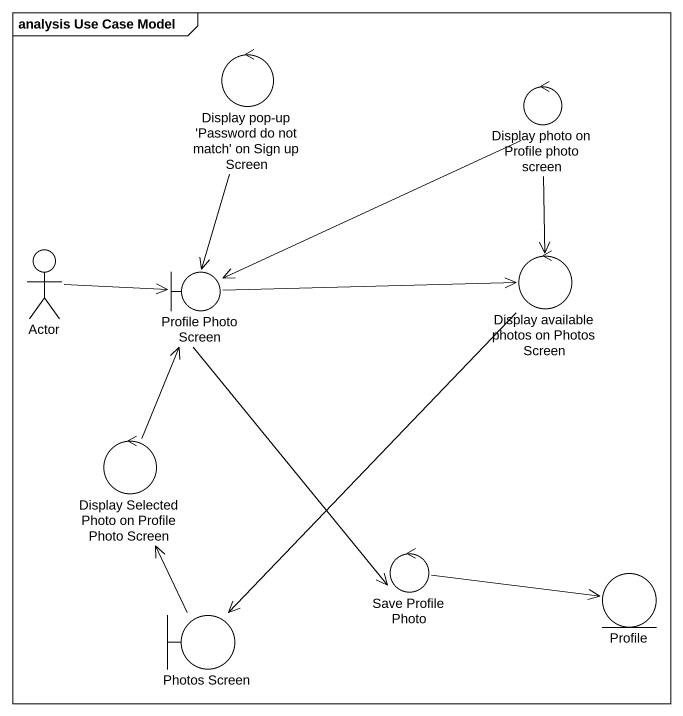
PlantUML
@startuml
mainframe analysis Use Case Model
control "Display pop-up 'Password do not match' on Sign up Screen" as Display_pop_up_Password_do
control "Display photo on Profile photo screen" as Display_photo_on_Profile
actor "Actor" as Actor_
boundary "Profile Photo Screen" as Profile_Photo_Screen
control "Display available photos on Photos Screen" as Display_available_photos_on
control "Display Selected Photo on Profile Photo Screen" as Display_Selected_Photo_on
control "Save Profile Photo" as Save_Profile_Photo
entity Profile
boundary "Photos Screen" as Photos_Screen
Display_pop_up_Password_do --> Profile_Photo_Screen
Display_photo_on_Profile -left-> Profile_Photo_Screen
Display_photo_on_Profile --> Display_available_photos_on
Actor_ -right-> Profile_Photo_Screen
Profile_Photo_Screen -right-> Display_available_photos_on
Profile_Photo_Screen --> Save_Profile_Photo
Display_available_photos_on --> Photos_Screen
Display_Selected_Photo_on -up-> Profile_Photo_Screen
Save_Profile_Photo -right-> Profile
Photos_Screen -up-> Display_Selected_Photo_on
@enduml
